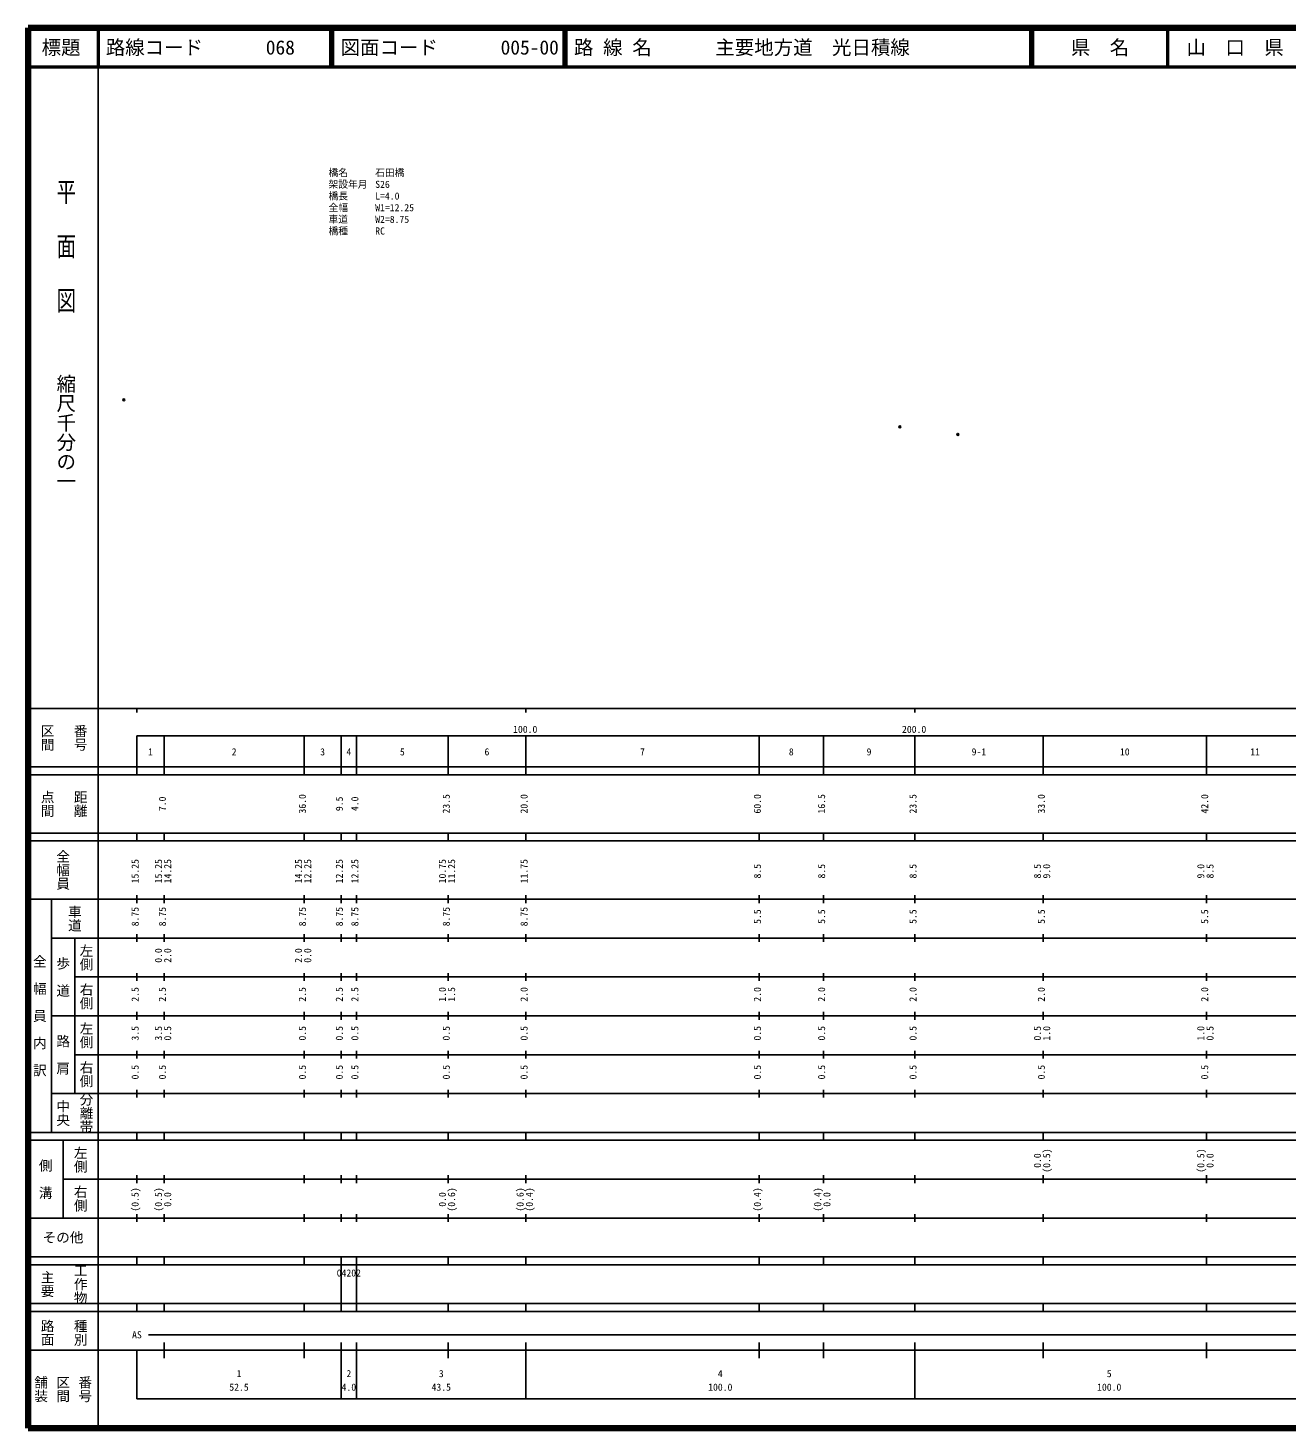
# Model space of a CAD drawing. Units: millimetres on the paper, with parts at other scales. Extents: x 40 to 680, y 20 to 380.
# Drawn here: x 40 to 363.7, y 20 to 380 of the extents above; entities that cross this region are included whole.
import ezdxf
from ezdxf.enums import TextEntityAlignment as Align

# ---------------------------------------------------------------- set-up
doc = ezdxf.new("R2010")
doc.units = ezdxf.units.MM
doc.header["$PDMODE"] = 32
doc.header["$PDSIZE"] = 0.5
for name, color, linetype in [('M-OTRS', 6, 'Continuous'), ('M-STR-HTXT', 7, 'Continuous'), ('M-TTL-TXT', 7, 'Continuous')]:
    doc.layers.add(name, color=color, linetype=linetype)
for name, color, linetype, lineweight in [('M-TTL', 2, 'Continuous', 140), ('M-TTL-BAND', 7, 'Continuous', 25), ('M-TTL-LINE', 7, 'Continuous', 50)]:
    doc.layers.add(name, color=color, linetype=linetype, lineweight=lineweight)
doc.styles.add('@ＭＳ ゴシック', font='')
doc.styles.add('ＭＳ ゴシック', font='')
doc.styles.get('@ＭＳ ゴシック').set_extended_font_data('@MS Gothic')
doc.styles.get('ＭＳ ゴシック').set_extended_font_data('MS Gothic')

msp = doc.modelspace()

# ---------------------------------------------------------------- linework, layer by layer
at = {"layer": 'M-OTRS'}
for p in [(64.62, 284.372), (264.194, 277.409), (279.09, 275.494)]:
    msp.add_point(p, dxfattribs=at)
at = {"layer": 'M-TTL'}
for p, q in [((40, 380), (40, 20)), ((680, 380), (40, 380)), ((40, 20), (680, 20))]:
    msp.add_line(p, q, dxfattribs=at)
at = {"layer": 'M-TTL-BAND'}
for p, q in [((58, 370), (58, 20)), ((40, 205), (579, 205)), ((68, 205), (68, 204)), ((168, 205), (168, 204)), ((268, 205), (268, 204)), ((68, 198), (579, 198)), ((68, 198), (68, 188)), ((75, 188), (75, 198)), ((111, 188), (111, 198)), ((120.5, 188), (120.5, 198)), ((124.5, 188), (124.5, 198)), ((148, 188), (148, 198)), ((168, 188), (168, 198)), ((228, 188), (228, 198)), ((244.5, 188), (244.5, 198)), ((268, 188), (268, 198)), ((301, 188), (301, 198)), ((343, 188), (343, 198)), ((40, 190), (579, 190)), ((40, 188), (579, 188)), ((40, 173), (579, 173)), ((68, 171), (68, 173)), ((75, 171), (75, 173)), ((111, 171), (111, 173)), ((120.5, 171), (120.5, 173)), ((124.5, 171), (124.5, 173)), ((148, 171), (148, 173)), ((168, 171), (168, 173)), ((228, 171), (228, 173)), ((244.5, 171), (244.5, 173)), ((268, 171), (268, 173)), ((301, 171), (301, 173)), ((343, 171), (343, 173)), ((40, 171), (579, 171)), ((40, 156), (579, 156)), ((46, 96), (46, 156)), ((68, 155), (68, 157)), ((75, 155), (75, 157)), ((111, 155), (111, 157)), ((120.5, 155), (120.5, 157)), ((124.5, 155), (124.5, 157)), ((148, 155), (148, 157)), ((168, 155), (168, 157)), ((228, 155), (228, 157)), ((244.5, 155), (244.5, 157)), ((268, 155), (268, 157)), ((301, 155), (301, 157)), ((343, 155), (343, 157)), ((46, 146), (579, 146)), ((52, 146), (52, 106)), ((68, 145), (68, 147)), ((75, 145), (75, 147)), ((111, 145), (111, 147)), ((120.5, 145), (120.5, 147)), ((124.5, 145), (124.5, 147)), ((148, 145), (148, 147)), ((168, 145), (168, 147)), ((228, 145), (228, 147)), ((244.5, 145), (244.5, 147)), ((268, 145), (268, 147)), ((301, 145), (301, 147)), ((343, 145), (343, 147)), ((68, 135), (68, 137)), ((75, 135), (75, 137)), ((111, 135), (111, 137)), ((120.5, 135), (120.5, 137)), ((124.5, 135), (124.5, 137)), ((148, 135), (148, 137)), ((168, 135), (168, 137)), ((228, 135), (228, 137)), ((244.5, 135), (244.5, 137)), ((268, 135), (268, 137)), ((301, 135), (301, 137)), ((343, 135), (343, 137)), ((52, 136), (579, 136)), ((46, 126), (579, 126)), ((68, 125), (68, 127)), ((75, 125), (75, 127)), ((111, 125), (111, 127)), ((120.5, 125), (120.5, 127)), ((124.5, 125), (124.5, 127)), ((148, 125), (148, 127)), ((168, 125), (168, 127)), ((228, 125), (228, 127)), ((244.5, 125), (244.5, 127)), ((268, 125), (268, 127)), ((301, 125), (301, 127)), ((343, 125), (343, 127)), ((52, 116), (579, 116)), ((68, 115), (68, 117)), ((75, 115), (75, 117)), ((111, 115), (111, 117)), ((120.5, 115), (120.5, 117)), ((124.5, 115), (124.5, 117)), ((148, 115), (148, 117)), ((168, 115), (168, 117)), ((228, 115), (228, 117)), ((244.5, 115), (244.5, 117)), ((268, 115), (268, 117)), ((301, 115), (301, 117)), ((343, 115), (343, 117)), ((46, 106), (579, 106)), ((68, 105), (68, 107)), ((75, 105), (75, 107)), ((111, 105), (111, 107)), ((120.5, 105), (120.5, 107)), ((124.5, 105), (124.5, 107)), ((148, 105), (148, 107)), ((168, 105), (168, 107)), ((228, 105), (228, 107)), ((244.5, 105), (244.5, 107)), ((268, 105), (268, 107)), ((301, 105), (301, 107)), ((343, 105), (343, 107)), ((40, 96), (579, 96)), ((40, 94), (579, 94)), ((49, 94), (49, 74)), ((68, 94), (68, 96)), ((75, 94), (75, 96)), ((111, 94), (111, 96)), ((120.5, 94), (120.5, 96)), ((124.5, 94), (124.5, 96)), ((148, 94), (148, 96)), ((168, 94), (168, 96)), ((228, 94), (228, 96)), ((244.5, 94), (244.5, 96)), ((268, 94), (268, 96)), ((301, 94), (301, 96)), ((343, 94), (343, 96)), ((49, 84), (579, 84)), ((68, 83), (68, 85)), ((75, 83), (75, 85)), ((111, 83), (111, 85)), ((120.5, 83), (120.5, 85)), ((124.5, 83), (124.5, 85)), ((148, 83), (148, 85)), ((168, 83), (168, 85)), ((228, 83), (228, 85)), ((244.5, 83), (244.5, 85)), ((268, 83), (268, 85)), ((301, 83), (301, 85)), ((343, 83), (343, 85)), ((40, 74), (579, 74)), ((68, 73), (68, 75)), ((75, 73), (75, 75)), ((111, 73), (111, 75)), ((120.5, 73), (120.5, 75)), ((124.5, 73), (124.5, 75)), ((148, 73), (148, 75)), ((168, 73), (168, 75)), ((228, 73), (228, 75)), ((244.5, 73), (244.5, 75)), ((268, 73), (268, 75)), ((301, 73), (301, 75)), ((343, 73), (343, 75)), ((40, 64), (579, 64)), ((40, 62), (579, 62)), ((68, 62), (68, 64)), ((75, 62), (75, 64)), ((111, 62), (111, 64)), ((120.5, 62), (120.5, 64)), ((120.5, 52), (120.5, 62)), ((124.5, 62), (124.5, 64)), ((124.5, 52), (124.5, 62)), ((148, 62), (148, 64)), ((168, 62), (168, 64)), ((228, 62), (228, 64)), ((244.5, 62), (244.5, 64)), ((268, 62), (268, 64)), ((301, 62), (301, 64)), ((343, 62), (343, 64)), ((40, 52), (579, 52)), ((68, 50), (68, 52)), ((75, 50), (75, 52)), ((111, 50), (111, 52)), ((120.5, 50), (120.5, 52)), ((124.5, 50), (124.5, 52)), ((148, 50), (148, 52)), ((168, 50), (168, 52)), ((228, 50), (228, 52)), ((244.5, 50), (244.5, 52)), ((268, 50), (268, 52)), ((301, 50), (301, 52)), ((343, 50), (343, 52)), ((40, 50), (579, 50)), ((71, 44), (565, 44)), ((40, 40), (579, 40)), ((68, 40), (68, 27.5)), ((75, 38), (75, 42)), ((111, 38), (111, 42)), ((120.5, 27.5), (120.5, 42)), ((124.5, 27.5), (124.5, 42)), ((148, 38), (148, 42)), ((168, 27.5), (168, 42)), ((228, 38), (228, 42)), ((244.5, 38), (244.5, 42)), ((268, 27.5), (268, 42)), ((301, 38), (301, 42)), ((343, 38), (343, 42)), ((68, 27.5), (579, 27.5))]:
    msp.add_line(p, q, dxfattribs=at)
at = {"layer": 'M-TTL-LINE'}
for p, q in [((58, 380), (58, 370)), ((117.75, 380), (117.75, 370)), ((118.25, 380), (118.25, 370)), ((177.75, 380), (177.75, 370)), ((178.25, 380), (178.25, 370)), ((297.75, 380), (297.75, 370)), ((298.25, 380), (298.25, 370)), ((333, 380), (333, 370)), ((40, 370), (680, 370))]:
    msp.add_line(p, q, dxfattribs=at)

# ---------------------------------------------------------------- texts
at = {"layer": 'M-STR-HTXT', "style": 'ＭＳ ゴシック'}
for s, p in [('橋名', (117.279, 341.344)), ('石田橋', (129.279, 341.34)), ('架設年月', (117.279, 338.344)), ('S26', (129.279, 338.34)), ('橋長', (117.278, 335.344)), ('全幅', (117.277, 332.344)), ('L=4.0', (129.278, 335.34)), ('車道', (117.276, 329.344)), ('W2=8.75', (129.276, 329.34)), ('W1=12.25', (129.277, 332.34)), ('橋種', (117.275, 326.344)), ('RC', (129.275, 326.34))]:
    msp.add_text(s, height=1.833, rotation=359.984, dxfattribs=at).set_placement(p, align=Align.BOTTOM_LEFT)
at = {"layer": 'M-TTL-BAND', "style": '@ＭＳ ゴシック', "width": 1.4}
msp.add_text('平  面  図', height=3.666, rotation=270, dxfattribs=at).set_placement((49.777, 306.475), align=Align.MIDDLE_RIGHT)
at = {"layer": 'M-TTL-BAND', "style": '@ＭＳ ゴシック'}
msp.add_text('縮尺千分の一', height=3.666, rotation=270, dxfattribs=at).set_placement((49.777, 261.03), align=Align.MIDDLE_RIGHT)
for s, p in [('区間', (45, 197.5)), ('番号', (53.5, 197.5)), ('点間', (45, 180.5)), ('距離', (53.5, 180.5)), ('全幅員', (49, 163.5)), ('車道', (52, 151)), ('左側', (55, 141)), ('全\u3000幅\u3000員\u3000内\u3000訳', (43, 126)), ('歩\u3000道', (49, 136)), ('右側', (55, 131)), ('左側', (55, 121)), ('路\u3000肩', (49, 116)), ('右側', (55, 111)), ('分離帯', (55, 101)), ('中央', (49, 101)), ('左側', (53.5, 89)), ('側\u3000溝', (44.5, 84)), ('右側', (53.5, 79)), ('工作物', (53.5, 57)), ('主要', (45, 57)), ('路面', (45, 44.5)), ('種別', (53.5, 44.5)), ('舗装', (43.333, 30)), ('区間', (49, 30)), ('番号', (54.667, 30))]:
    msp.add_text(s, height=2.566, rotation=270, dxfattribs=at).set_placement(p, align=Align.MIDDLE_CENTER)
at = {"layer": 'M-TTL-BAND', "style": 'ＭＳ ゴシック'}
for s, p in [('100.0', (167.844, 198.195)), ('200.0', (267.844, 198.195)), ('1', (71.5, 192.405)), ('2', (93, 192.405)), ('3', (115.75, 192.405)), ('4', (122.5, 192.405)), ('5', (136.25, 192.405)), ('6', (158, 192.405)), ('7', (198, 192.405)), ('8', (236.25, 192.405)), ('9', (256.25, 192.405)), ('9-1', (284.5, 192.405)), ('10', (322, 192.405)), ('11', (355.5, 192.405)), ('AS', (68, 42.5)), ('1', (94.25, 32.523)), ('2', (122.5, 32.523)), ('3', (146.25, 32.523)), ('4', (218, 32.523)), ('5', (318, 32.523)), ('52.5', (94.25, 29.033)), ('4.0', (122.5, 29.033)), ('43.5', (146.25, 29.033)), ('100.0', (218, 29.033)), ('100.0', (318, 29.033))]:
    msp.add_text(s, height=1.833, dxfattribs=at).set_placement(p, align=Align.BOTTOM_CENTER)
for s, p in [('7.0', (76, 180.5)), ('36.0', (112, 180.5)), ('9.5', (121.5, 180.5)), ('4.0', (125.5, 180.5)), ('23.5', (149, 180.5)), ('20.0', (169, 180.5)), ('60.0', (229, 180.5)), ('16.5', (245.5, 180.5)), ('23.5', (269, 180.5)), ('33.0', (302, 180.5)), ('42.0', (344, 180.5)), ('15.25', (69, 163.174)), ('15.25', (75, 163.174)), ('14.25', (77.37, 163.174)), ('14.25', (111, 163.174)), ('12.25', (113.37, 163.174)), ('12.25', (121.5, 163.174)), ('12.25', (125.5, 163.174)), ('10.75', (148, 163.174)), ('11.25', (150.37, 163.174)), ('11.75', (169, 163.174)), ('8.5', (229, 163.174)), ('8.5', (245.5, 163.174)), ('8.5', (269, 163.174)), ('8.5', (301, 163.174)), ('9.0', (303.37, 163.174)), ('9.0', (343, 163.174)), ('8.5', (345.37, 163.174)), ('8.75', (69, 151.5)), ('8.75', (76, 151.5)), ('8.75', (112, 151.5)), ('8.75', (121.5, 151.5)), ('8.75', (125.5, 151.5)), ('8.75', (149, 151.5)), ('8.75', (169, 151.5)), ('5.5', (229, 151.5)), ('5.5', (245.5, 151.5)), ('5.5', (269, 151.5)), ('5.5', (302, 151.5)), ('5.5', (344, 151.5)), ('0.0', (75, 141.5)), ('2.0', (77.37, 141.5)), ('2.0', (111, 141.5)), ('0.0', (113.37, 141.5)), ('2.5', (69, 131.5)), ('2.5', (76, 131.5)), ('2.5', (112, 131.5)), ('2.5', (121.5, 131.5)), ('2.5', (125.5, 131.5)), ('1.0', (148, 131.5)), ('1.5', (150.37, 131.5)), ('2.0', (169, 131.5)), ('2.0', (229, 131.5)), ('2.0', (245.5, 131.5)), ('2.0', (269, 131.5)), ('2.0', (302, 131.5)), ('2.0', (344, 131.5)), ('3.5', (69, 121.5)), ('3.5', (75, 121.5)), ('0.5', (77.37, 121.5)), ('0.5', (112, 121.5)), ('0.5', (121.5, 121.5)), ('0.5', (125.5, 121.5)), ('0.5', (149, 121.5)), ('0.5', (169, 121.5)), ('0.5', (229, 121.5)), ('0.5', (245.5, 121.5)), ('0.5', (269, 121.5)), ('0.5', (301, 121.5)), ('1.0', (303.37, 121.5)), ('1.0', (343, 121.5)), ('0.5', (345.37, 121.5)), ('0.5', (69, 111.5)), ('0.5', (76, 111.5)), ('0.5', (112, 111.5)), ('0.5', (121.5, 111.5)), ('0.5', (125.5, 111.5)), ('0.5', (149, 111.5)), ('0.5', (169, 111.5)), ('0.5', (229, 111.5)), ('0.5', (245.5, 111.5)), ('0.5', (269, 111.5)), ('0.5', (302, 111.5)), ('0.5', (344, 111.5)), ('0.0', (301, 88.764)), ('(0.5)', (303.37, 88.764)), ('(0.5)', (343, 88.764)), ('0.0', (345.37, 88.764)), ('(0.5)', (69, 78.764)), ('(0.5)', (75, 78.764)), ('0.0', (77.37, 78.764)), ('0.0', (148, 78.764)), ('(0.6)', (150.37, 78.764)), ('(0.6)', (168, 78.764)), ('(0.4)', (170.37, 78.764)), ('(0.4)', (229, 78.764)), ('(0.4)', (244.5, 78.764)), ('0.0', (246.87, 78.764))]:
    msp.add_text(s, height=1.833, rotation=90, dxfattribs=at).set_placement(p, align=Align.BOTTOM_CENTER)
msp.add_text('その他', height=2.566, dxfattribs=at).set_placement((49, 69), align=Align.MIDDLE_CENTER)
msp.add_text('04202', height=1.833, dxfattribs=at).set_placement((119.375, 58.405), align=Align.BOTTOM_LEFT)
at = {"layer": 'M-TTL-TXT', "style": 'ＭＳ ゴシック'}
for s, p in [('標題', (48.5, 375)), ('県\u3000名', (315.625, 375)), ('山\u3000口\u3000県', (350.375, 375))]:
    msp.add_text(s, height=3.666, dxfattribs=at).set_placement(p, align=Align.MIDDLE_CENTER)
for s, p in [('路線コード', (60, 375)), ('068', (101.142, 375)), ('図面コード', (120.38, 375)), ('005-00', (161.521, 375)), ('路 線 名', (180.38, 375)), ('主要地方道\u3000光日積線', (216.734, 375))]:
    msp.add_text(s, height=3.666, dxfattribs=at).set_placement(p, align=Align.MIDDLE_LEFT)

doc.saveas('drawing.dxf')
